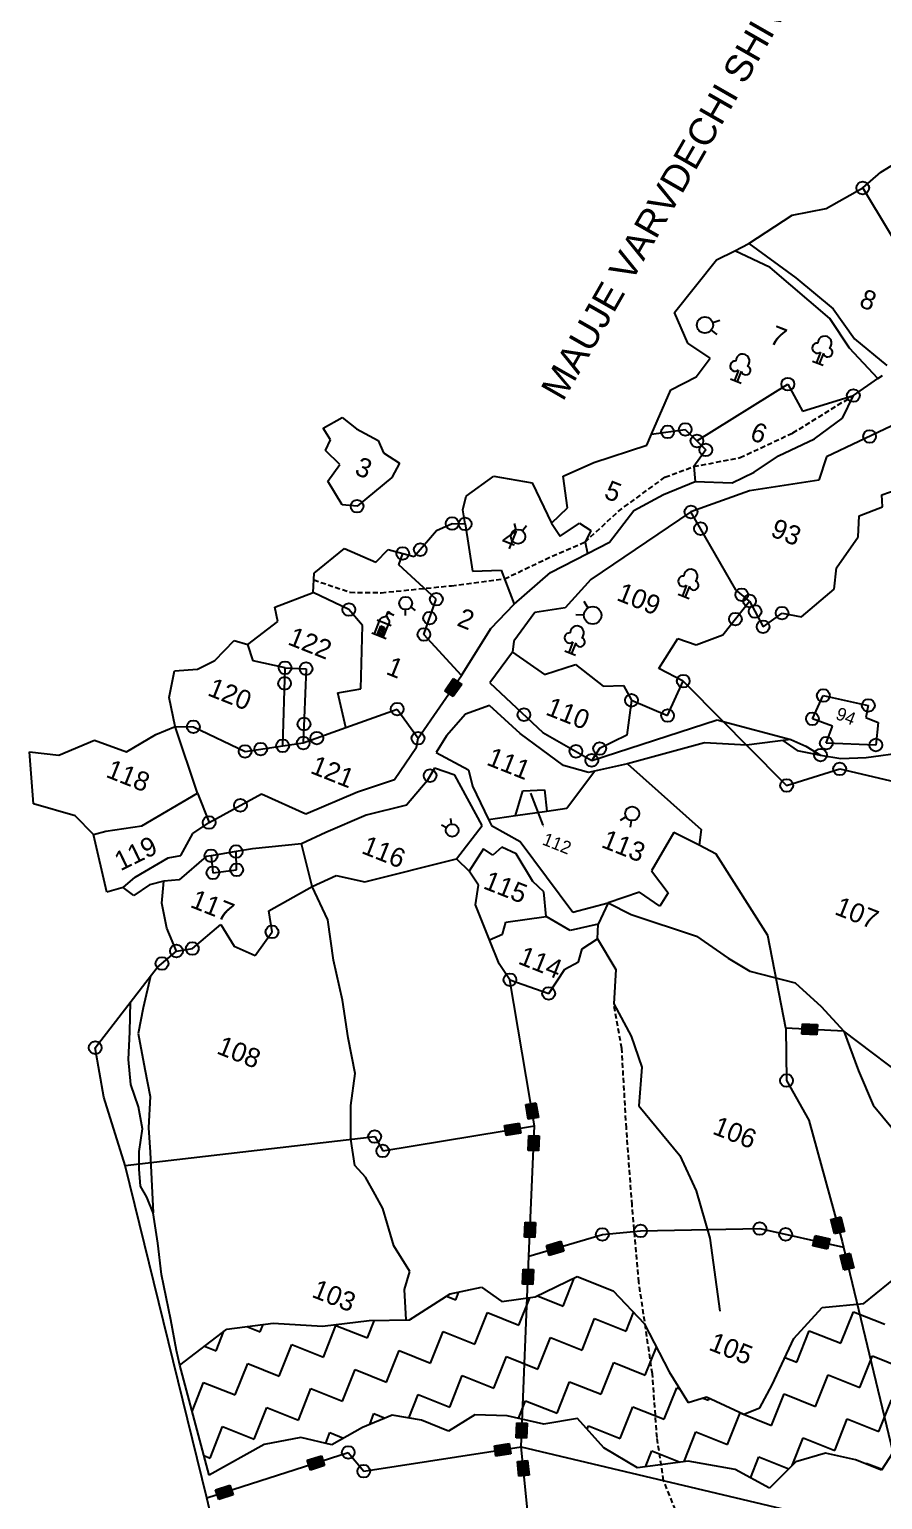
# Model space of a CAD drawing. Header units: metres. Extents: x 314619 to 317984, y 1901318 to 1905653.
# Drawn here: x 314722 to 315571, y 1902082 to 1903546 of the extents above; entities that cross this region are included whole.
import ezdxf

# ---------------------------------------------------------------- set-up
doc = ezdxf.new("R2010")
doc.units = ezdxf.units.M
doc.header["$MEASUREMENT"] = 0
doc.linetypes.add('DASHED', pattern=[0.75, 0.5, -0.25])
for name, color, linetype in [('LINE_FOOTPATH', 1, 'DASHED'), ('LINE_WATER', 4, 'Continuous'), ('OFF', 1, 'Continuous'), ('POLY_HATCH', 12, 'Continuous'), ('POLY_PARCEL', 6, 'Continuous'), ('POLY_WATER', 4, 'Continuous'), ('TEXT_MAPOUT', 7, 'Continuous'), ('TEXT_PARCEL', 7, 'Continuous'), ('V_BOUND_LINE', 7, 'Continuous')]:
    doc.layers.add(name, color=color, linetype=linetype)
doc.styles.get("Standard").update_dxf_attribs({"font": 'arial.ttf'})
doc.styles.add('TEXT_MAP', font='')
doc.styles.get('TEXT_MAP').set_extended_font_data('Kruti Dev 050')

msp = doc.modelspace()

# ---------------------------------------------------------------- hatches: boundary and pattern name
at = {"linetype": 'Continuous'}
msp.add_hatch(color=256, dxfattribs=at).paths.add_polyline_path([(315080.2, 1902964.4), (315081.6, 1902964.1), (315082.9, 1902963.4), (315084.7, 1902962.8), (315081.3, 1902964.7), (315080.4, 1902965.8), (315079.1, 1902966.5), (315078.3, 1902964.5), (315078.5, 1902964.4)])
for points in [[(315152.4, 1902893.9), (315144, 1902899.8), (315135.5, 1902887.6), (315143.9, 1902881.7)], [(315491.7, 1902555.8), (315491.1, 1902545.6), (315505.9, 1902544.7), (315506.5, 1902555)], [(315218.6, 1902460.9), (315228.7, 1902462.6), (315226.2, 1902477.2), (315216.1, 1902475.5)], [(315211.2, 1902446.8), (315209.5, 1902456.9), (315194.9, 1902454.5), (315196.6, 1902444.4)], [(315218.7, 1902429.7), (315228.9, 1902429.3), (315229.6, 1902444.1), (315219.3, 1902444.5)], [(315214.9, 1902343.4), (315225.1, 1902342.9), (315225.8, 1902357.8), (315215.5, 1902358.2)], [(315523.6, 1902346.6), (315533.5, 1902349.1), (315529.9, 1902363.5), (315519.9, 1902360.9)], [(315236.8, 1902335), (315239.6, 1902325.1), (315253.9, 1902329.3), (315251, 1902339.2)], [(315516.4, 1902331.5), (315518.7, 1902341.5), (315504.2, 1902344.8), (315502, 1902334.7)], [(315539.2, 1902327.3), (315529.2, 1902324.9), (315532.7, 1902310.5), (315542.7, 1902312.9)], [(315223.7, 1902311), (315213.5, 1902311.4), (315212.9, 1902296.6), (315223.1, 1902296.1)], [(315206.7, 1902143.5), (315217, 1902143.1), (315217.6, 1902157.9), (315207.3, 1902158.4)], [(315201.2, 1902127.6), (315199.6, 1902137.7), (315185, 1902135.4), (315186.5, 1902125.3)], [(314998.6, 1902121.1), (315001.8, 1902111.3), (315015.9, 1902115.9), (315012.7, 1902125.6)], [(315218, 1902120.9), (315207.8, 1902119.8), (315209.4, 1902105.1), (315219.6, 1902106.2)], [(314907.5, 1902091.7), (314910.7, 1902081.9), (314924.8, 1902086.5), (314921.7, 1902096.2)]]:
    msp.add_hatch(color=256).paths.add_polyline_path(points)

# ---------------------------------------------------------------- linework, layer by layer
for p, q in [((315406.7, 1903242.3), (315400.9, 1903246.8)), ((315409.2, 1903256.3), (315402.2, 1903254.1)), ((315501.5, 1903215.9), (315512.2, 1903211.7)), ((315509.6, 1903224.9), (315505.4, 1903214.4)), ((315512.4, 1903223.8), (315508.2, 1903213.3)), ((315427.9, 1903207), (315423.8, 1903196.5)), ((315430.7, 1903205.9), (315426.6, 1903195.4)), ((315419.8, 1903198.1), (315430.5, 1903193.8)), ((315204.5, 1903054.2), (315206.4, 1903047.9)), ((315216.9, 1903051.9), (315212.9, 1903046.7)), ((315368, 1902983.8), (315378.7, 1902979.5)), ((315376.1, 1902992.7), (315372, 1902982.2)), ((315379, 1902991.7), (315374.8, 1902981.1)), ((315096.3, 1902962.6), (315096.4, 1902968.4)), ((315106.4, 1902967.5), (315101.7, 1902971)), ((315273.9, 1902976.8), (315278.1, 1902970.1)), ((315266.1, 1902963.6), (315274.1, 1902963.2)), ((315263.1, 1902936.3), (315258.9, 1902925.8)), ((315254.9, 1902927.3), (315265.6, 1902923.1)), ((315265.9, 1902935.2), (315261.7, 1902924.6)), ((315135.5, 1902887.6), (315144, 1902899.8)), ((315152.4, 1902893.9), (315143.9, 1902881.7)), ((315144, 1902899.8), (315152.4, 1902893.9)), ((315143.9, 1902881.7), (315135.5, 1902887.6)), ((315141.2, 1902760.4), (315142, 1902754.6)), ((315310.3, 1902758.7), (315315.9, 1902761.8)), ((315132.2, 1902753.9), (315137.3, 1902751.3)), ((315320.5, 1902751.8), (315321.3, 1902758.2)), ((315491.1, 1902545.6), (315491.7, 1902555.8)), ((315491.7, 1902555.8), (315506.5, 1902555)), ((315506.5, 1902555), (315505.9, 1902544.7)), ((315505.9, 1902544.7), (315491.1, 1902545.6)), ((315216.1, 1902475.5), (315226.2, 1902477.2)), ((315218.6, 1902460.9), (315216.1, 1902475.5)), ((315226.2, 1902477.2), (315228.7, 1902462.6)), ((315194.9, 1902454.5), (315209.5, 1902456.9)), ((315196.6, 1902444.4), (315194.9, 1902454.5)), ((315209.5, 1902456.9), (315211.2, 1902446.8)), ((315228.7, 1902462.6), (315218.6, 1902460.9)), ((315211.2, 1902446.8), (315196.6, 1902444.4)), ((315218.7, 1902429.7), (315219.3, 1902444.5)), ((315219.3, 1902444.5), (315229.6, 1902444.1)), ((315229.6, 1902444.1), (315228.9, 1902429.3)), ((315228.9, 1902429.3), (315218.7, 1902429.7)), ((315214.9, 1902343.4), (315215.5, 1902358.2)), ((315215.5, 1902358.2), (315225.8, 1902357.8)), ((315225.8, 1902357.8), (315225.1, 1902342.9)), ((315519.9, 1902360.9), (315529.9, 1902363.5)), ((315523.6, 1902346.6), (315519.9, 1902360.9)), ((315529.9, 1902363.5), (315533.5, 1902349.1)), ((315225.1, 1902342.9), (315214.9, 1902343.4)), ((315236.8, 1902335), (315251, 1902339.2)), ((315239.6, 1902325.1), (315236.8, 1902335)), ((315251, 1902339.2), (315253.9, 1902329.3)), ((315502, 1902334.7), (315504.2, 1902344.8)), ((315504.2, 1902344.8), (315518.7, 1902341.5)), ((315518.7, 1902341.5), (315516.4, 1902331.5)), ((315533.5, 1902349.1), (315523.6, 1902346.6)), ((315253.9, 1902329.3), (315239.6, 1902325.1)), ((315516.4, 1902331.5), (315502, 1902334.7)), ((315529.2, 1902324.9), (315539.2, 1902327.3)), ((315532.7, 1902310.5), (315529.2, 1902324.9)), ((315539.2, 1902327.3), (315542.7, 1902312.9)), ((315212.9, 1902296.6), (315213.5, 1902311.4)), ((315213.5, 1902311.4), (315223.7, 1902311)), ((315223.7, 1902311), (315223.1, 1902296.1)), ((315542.7, 1902312.9), (315532.7, 1902310.5)), ((315223.1, 1902296.1), (315212.9, 1902296.6)), ((315206.7, 1902143.5), (315207.3, 1902158.4)), ((315207.3, 1902158.4), (315217.6, 1902157.9)), ((315217.6, 1902157.9), (315217, 1902143.1)), ((315185, 1902135.4), (315199.6, 1902137.7)), ((315186.5, 1902125.3), (315185, 1902135.4)), ((315199.6, 1902137.7), (315201.2, 1902127.6)), ((315217, 1902143.1), (315206.7, 1902143.5)), ((314998.6, 1902121.1), (315012.7, 1902125.6)), ((315001.8, 1902111.3), (314998.6, 1902121.1)), ((315015.9, 1902115.9), (315001.8, 1902111.3)), ((315012.7, 1902125.6), (315015.9, 1902115.9)), ((315201.2, 1902127.6), (315186.5, 1902125.3)), ((315207.8, 1902119.8), (315218, 1902120.9)), ((315209.4, 1902105.1), (315207.8, 1902119.8)), ((315218, 1902120.9), (315219.6, 1902106.2)), ((315219.6, 1902106.2), (315209.4, 1902105.1)), ((314907.5, 1902091.7), (314921.7, 1902096.2)), ((314910.7, 1902081.9), (314907.5, 1902091.7)), ((314924.8, 1902086.5), (314910.7, 1902081.9)), ((314921.7, 1902096.2), (314924.8, 1902086.5))]:
    msp.add_line(p, q)
for p, q in [((315077.4, 1902962.3), (315079.1, 1902966.5)), ((315079.1, 1902966.5), (315080.4, 1902965.8)), ((315080.4, 1902965.8), (315081.3, 1902964.7)), ((315081.3, 1902964.7), (315084.7, 1902962.8)), ((315065.5, 1902944.1), (315070.7, 1902957.1)), ((315068.1, 1902943.1), (315071.8, 1902952.3)), ((315068.2, 1902958.1), (315082.2, 1902952.5)), ((315069.9, 1902947.5), (315075.4, 1902949.9)), ((315070.7, 1902957.1), (315071.3, 1902958.7)), ((315070.9, 1902950), (315074.1, 1902951.4)), ((315071.3, 1902958.7), (315072.9, 1902960.5)), ((315071.8, 1902952.3), (315075.7, 1902950.7)), ((315075.7, 1902950.7), (315072.1, 1902941.5)), ((315072.9, 1902960.5), (315074.8, 1902961.3)), ((315074.3, 1902940.6), (315079.5, 1902953.6)), ((315074.8, 1902961.3), (315076.2, 1902961.6)), ((315076.2, 1902961.6), (315077.4, 1902962.3)), ((315077.4, 1902962.3), (315077.9, 1902961.2)), ((315077.9, 1902961.2), (315079, 1902959.4)), ((315078.5, 1902964.4), (315078.3, 1902964.5)), ((315080.2, 1902964.4), (315078.5, 1902964.4)), ((315079, 1902959.4), (315079.7, 1902958.5)), ((315080.1, 1902955.6), (315079.5, 1902953.6)), ((315079.7, 1902958.5), (315080.1, 1902957.1)), ((315080.1, 1902957.1), (315080.1, 1902955.6)), ((315081.6, 1902964.1), (315080.2, 1902964.4)), ((315082.9, 1902963.4), (315081.6, 1902964.1)), ((315084.7, 1902962.8), (315082.9, 1902963.4)), ((315063.1, 1902945.1), (315077.2, 1902939.5)), ((315068.8, 1902942.9), (315073.4, 1902944.9)), ((315068.9, 1902945), (315074.4, 1902947.4)), ((315071.3, 1902941.9), (315072.4, 1902942.3))]:
    msp.add_line(p, q, dxfattribs=at)
msp.add_lwpolyline([(315233.4, 1902753.5), (315221.2, 1902785.5)])
for centre, radius in [((315551.6, 1903388.3), 6.35), ((315394.5, 1903251.8), 8.05), ((315477, 1903192.9), 6.35), ((315542.2, 1903181.5), 6.35), ((315357.3, 1903145.4), 6.35), ((315374.9, 1903147.8), 6.35), ((315386.5, 1903136.3), 6.35), ((315558.4, 1903140.8), 6.35), ((315395.4, 1903127.4), 6.35), ((315048.3, 1903071.3), 6.35), ((315380.6, 1903065.6), 6.35), ((315142.9, 1903054.1), 6.35), ((315155.8, 1903053.7), 6.35), ((315390.1, 1903049), 6.35), ((315208.5, 1903041.1), 7.17), ((315093.7, 1903024.3), 6.35), ((315111.1, 1903028.1), 6.35), ((315096.6, 1902974.8), 6.38), ((315127.1, 1902978.7), 6.35), ((315431.1, 1902983.2), 6.35), ((315438.9, 1902976.9), 6.35), ((315040.1, 1902968.4), 6.35), ((315120.5, 1902959.9), 6.35), ((315282.8, 1902962.7), 8.71), ((315424.8, 1902958.9), 6.35), ((315444.4, 1902966.5), 6.35), ((315471.3, 1902964.9), 6.35), ((315114.8, 1902943.6), 6.35), ((315452.4, 1902951.3), 6.35), ((314976.6, 1902910.4), 6.35), ((314997.5, 1902909.5), 6.35), ((314976.1, 1902894.9), 6.35), ((315372.9, 1902897.1), 6.35), ((315321.4, 1902878), 6.35), ((315512.3, 1902882.8), 6.35), ((315557.1, 1902872.9), 6.35), ((315088.2, 1902869.3), 6.35), ((315214.3, 1902863.7), 6.35), ((315357.3, 1902862.8), 6.35), ((315501.5, 1902859.6), 6.35), ((314885.3, 1902851.7), 6.35), ((314995.4, 1902854.4), 6.35), ((314936.8, 1902827.1), 6.35), ((314952.4, 1902829.4), 6.35), ((314974.2, 1902832.7), 6.35), ((314994.7, 1902835.5), 6.35), ((315008.2, 1902840.4), 6.35), ((315108.9, 1902840.2), 6.35), ((315266.1, 1902827.2), 6.35), ((315289.7, 1902829.9), 6.35), ((315515.3, 1902835.4), 6.35), ((315564.6, 1902833.5), 6.35), ((315281.9, 1902818.2), 6.35), ((315509.5, 1902823.5), 6.35), ((315120.9, 1902803), 6.35), ((315528.6, 1902809.7), 6.35), ((315475.8, 1902793.2), 6.35), ((314932.2, 1902773.4), 6.35), ((314901, 1902756.3), 6.35), ((315322.1, 1902765.2), 7.03), ((315142.9, 1902748.4), 6.31), ((314927.9, 1902727.4), 6.35), ((314902.9, 1902723.2), 6.35), ((314904.8, 1902706.2), 6.35), ((314928.4, 1902709.2), 6.35), ((314963.6, 1902647.4), 6.35), ((314868.5, 1902628.3), 6.35), ((314884.3, 1902630.8), 6.35), ((314854.1, 1902615.9), 6.35), ((315200.4, 1902599.7), 6.35), ((315239, 1902586.1), 6.35), ((314787.6, 1902532), 6.35), ((315475.7, 1902499.3), 6.35), ((315065.8, 1902443.5), 6.35), ((315073.8, 1902429.2), 6.35), ((315292.4, 1902346), 6.35), ((315330.4, 1902349.5), 6.35), ((315449.1, 1902351.8), 6.35), ((315474.8, 1902346.1), 6.35), ((315039.5, 1902128.9), 6.35), ((315054.9, 1902110.2), 6.35)]:
    msp.add_circle(centre, radius)
for centre, radius, start, end in [((315506.3, 1903228.8), 5.09, 84.8138, 310.345), ((315513.7, 1903233.9), 6.87, 313.8943, 180.4115), ((315516.9, 1903224.6), 4.59, 189.612, 71.3982), ((315424.6, 1903210.9), 5.09, 84.8138, 310.345), ((315432, 1903216), 6.87, 313.8943, 180.4115), ((315435.3, 1903206.7), 4.59, 189.612, 71.3982), ((315380.2, 1903001.7), 6.87, 313.8943, 180.4115), ((315372.9, 1902996.6), 5.09, 84.8138, 310.345), ((315383.5, 1902992.4), 4.59, 189.612, 71.3982), ((315267.1, 1902945.3), 6.87, 313.8943, 180.4115), ((315259.8, 1902940.1), 5.09, 84.8138, 310.345), ((315270.4, 1902936), 4.59, 189.612, 71.3982)]:
    msp.add_arc(centre, radius, start, end)
msp.add_solid([(315233.8, 1902753.6), (315234.3, 1902751.1), (315233, 1902753.3)])
at = {"layer": 'LINE_FOOTPATH', "ltscale": 10}
for p, q in [((315481.9, 1903144.3), (315542.2, 1903181.5)), ((315429.5, 1903119.7), (315481.9, 1903144.3)), ((315383.5, 1903110.9), (315429.5, 1903119.7)), ((315308.2, 1903066.2), (315354.7, 1903100.3)), ((315354.7, 1903100.3), (315383.5, 1903110.9)), ((315275.2, 1903035.7), (315308.2, 1903066.2)), ((315242.6, 1903021.7), (315275.2, 1903035.7)), ((315195, 1902999), (315242.6, 1903021.7)), ((315005.2, 1902997.9), (315041.3, 1902985.6)), ((315142.2, 1902992.2), (315195, 1902999)), ((315041.3, 1902985.6), (315072.3, 1902985.2)), ((315072.3, 1902985.2), (315142.2, 1902992.2)), ((315311.7, 1902531.3), (315303.7, 1902575.7)), ((315316.3, 1902452), (315311.7, 1902531.3)), ((315322, 1902375.4), (315316.3, 1902452)), ((315328.7, 1902298.5), (315322, 1902375.4)), ((315342.2, 1902207.3), (315328.7, 1902298.5)), ((315346.8, 1902143.7), (315342.2, 1902207.3)), ((315353.4, 1902100.8), (315346.8, 1902143.7)), ((315376.3, 1902044), (315353.4, 1902100.8))]:
    msp.add_line(p, q, dxfattribs=at)
at = {"layer": 'LINE_WATER'}
for p, q in [((315471.9, 1902838), (315486.3, 1902828.1)), ((315479.9, 1902839), (315494.9, 1902832.5)), ((315486.3, 1902828.1), (315509.5, 1902823.5)), ((315494.9, 1902832.5), (315509.5, 1902823.5)), ((315509.5, 1902823.5), (315529.6, 1902820)), ((315529.6, 1902820), (315555, 1902821)), ((315555, 1902821), (315593.8, 1902826.3)), ((315019.3, 1902659.4), (315003.7, 1902692.7)), ((315024.9, 1902619.3), (315019.3, 1902659.4)), ((315287.6, 1902640.5), (315305.7, 1902610)), ((315033.7, 1902579.4), (315024.9, 1902619.3)), ((314842.5, 1902603.1), (314835.2, 1902571.6)), ((315305.7, 1902610), (315303.7, 1902575.7)), ((314822.1, 1902547.7), (314822.9, 1902577.6)), ((314835.2, 1902571.6), (314830.5, 1902546.2)), ((315039.4, 1902541.9), (315033.7, 1902579.4)), ((315303.7, 1902575.7), (315321.1, 1902543.6)), ((314820.9, 1902520.1), (314822.1, 1902547.7)), ((314830.5, 1902546.2), (314837, 1902510.5)), ((315046.3, 1902506.4), (315039.4, 1902541.9)), ((315321.1, 1902543.6), (315331.7, 1902512.5)), ((314823.1, 1902495.5), (314820.9, 1902520.1)), ((315331.7, 1902512.5), (315328.6, 1902474.2)), ((314837, 1902510.5), (314842.4, 1902483.3)), ((315042.1, 1902474.3), (315046.3, 1902506.4)), ((314830.8, 1902473), (314823.1, 1902495.5)), ((314842.4, 1902483.3), (314840.7, 1902452.2)), ((314834.6, 1902451.1), (314830.8, 1902473)), ((315042.2, 1902440.8), (315042.1, 1902474.3)), ((315328.6, 1902474.2), (315369.6, 1902424.6)), ((314840.7, 1902452.2), (314842.2, 1902428)), ((314831.4, 1902428.7), (314834.6, 1902451.1)), ((315046, 1902414.6), (315042.2, 1902440.8)), ((314831.4, 1902411), (314831.4, 1902428.7)), ((314842.2, 1902428), (314843.6, 1902401.2)), ((315369.6, 1902424.6), (315385.9, 1902389.6)), ((314832.6, 1902394.2), (314831.4, 1902411)), ((315056.7, 1902403.1), (315046, 1902414.6)), ((314838.9, 1902383), (314832.6, 1902394.2)), ((314843.6, 1902401.2), (314845.2, 1902367.4)), ((315066.2, 1902385.8), (315056.7, 1902403.1)), ((314845.2, 1902367.4), (314838.9, 1902383)), ((315073.9, 1902371.8), (315066.2, 1902385.8)), ((315385.9, 1902389.6), (315399.3, 1902342.2)), ((314849.8, 1902337.4), (314845.2, 1902367.4)), ((315078.2, 1902357.1), (315073.9, 1902371.8)), ((315084.7, 1902334.8), (315078.2, 1902357.1)), ((314853.5, 1902306), (314849.8, 1902337.4)), ((315399.3, 1902342.2), (315409.2, 1902269.6)), ((315100.8, 1902309.2), (315084.7, 1902334.8)), ((314862.9, 1902260.9), (314853.5, 1902306)), ((315095.6, 1902291), (315100.8, 1902309.2)), ((315097, 1902260.9), (315095.6, 1902291)), ((314868.5, 1902230.5), (314862.9, 1902260.9)), ((314871.9, 1902215.8), (314868.5, 1902230.5))]:
    msp.add_line(p, q, dxfattribs=at)
at = {"layer": 'LINE_WATER', "ltscale": 10}
for p, q in [((315298.3, 1902676.4), (315321.2, 1902664.7)), ((315321.2, 1902664.7), (315386, 1902643.1)), ((315386, 1902643.1), (315417.6, 1902621.1)), ((315417.6, 1902621.1), (315439.3, 1902608.4)), ((315439.3, 1902608.4), (315484.4, 1902596.7)), ((315484.4, 1902596.7), (315510.1, 1902572.9)), ((315510.1, 1902572.9), (315532.7, 1902548.4)), ((315532.7, 1902548.4), (315547.5, 1902508.8)), ((315547.5, 1902508.8), (315561.8, 1902474.9)), ((315561.8, 1902474.9), (315589.1, 1902442))]:
    msp.add_line(p, q, dxfattribs=at)
at = {"layer": 'OFF'}
for p, q in [((315147.1, 1902720), (315159.8, 1902708)), ((315298.3, 1902676.4), (315288.1, 1902655.2))]:
    msp.add_line(p, q, dxfattribs=at)
at = {"layer": 'POLY_HATCH'}
for p, q in [((315552.7, 1902277.1), (315589.4, 1902307)), ((315140.8, 1902286.9), (315172.1, 1902293.5)), ((315172.1, 1902293.5), (315192.5, 1902279.1)), ((315225.5, 1902283.7), (315267.3, 1902304)), ((315267.3, 1902304), (315303.1, 1902289.8)), ((315100.6, 1902260.9), (315140.8, 1902286.9)), ((315192.5, 1902279.1), (315225.5, 1902283.7)), ((315303.1, 1902289.8), (315334, 1902257.2)), ((315511.1, 1902273.3), (315552.7, 1902277.1)), ((315482.9, 1902242.5), (315511.1, 1902273.3)), ((314871.9, 1902215.8), (314918.7, 1902251.8)), ((314918.7, 1902251.8), (314964.9, 1902257.6)), ((314964.9, 1902257.6), (315014, 1902254.6)), ((315014, 1902254.6), (315060.3, 1902260.4)), ((315060.3, 1902260.4), (315100.6, 1902260.9)), ((315334, 1902257.2), (315358.9, 1902209.1)), ((315461.4, 1902196.3), (315482.9, 1902242.5)), ((314900.9, 1902106.3), (314871.9, 1902215.8)), ((315358.9, 1902209.1), (315377.9, 1902178.6)), ((315449, 1902173.3), (315461.4, 1902196.3)), ((315377.9, 1902178.6), (315396.1, 1902184.2)), ((315396.1, 1902184.2), (315433.1, 1902166.9)), ((315083.2, 1902166.1), (315053.5, 1902153.7)), ((315112.4, 1902160.9), (315083.2, 1902166.1)), ((315139.3, 1902150.1), (315112.4, 1902160.9)), ((315165.5, 1902166.4), (315139.3, 1902150.1)), ((315197.5, 1902165.2), (315165.5, 1902166.4)), ((315234.3, 1902156.9), (315197.5, 1902165.2)), ((315267.8, 1902162.7), (315234.3, 1902156.9)), ((315293.7, 1902133.3), (315267.8, 1902162.7)), ((315433.1, 1902166.9), (315449, 1902173.3)), ((315053.5, 1902153.7), (315023.1, 1902136.6)), ((315595, 1902149.6), (315570.1, 1902111.1)), ((314955.7, 1902136.7), (314900.9, 1902106.3)), ((314992.2, 1902143.7), (314955.7, 1902136.7)), ((315023.1, 1902136.6), (314992.2, 1902143.7)), ((315327.3, 1902113.6), (315293.7, 1902133.3)), ((315377.7, 1902120.3), (315327.3, 1902113.6)), ((315424.6, 1902111.8), (315377.7, 1902120.3)), ((315485, 1902119.6), (315458.6, 1902093.2)), ((315514.5, 1902128.2), (315485, 1902119.6)), ((315544.3, 1902121.4), (315514.5, 1902128.2)), ((315570.1, 1902111.1), (315544.3, 1902121.4)), ((315458.6, 1902093.2), (315424.6, 1902111.8))]:
    msp.add_line(p, q, dxfattribs=at)
at = {"layer": 'POLY_HATCH', "linetype": 'Continuous'}
for p, q in [((315253.3, 1902274.7), (315264.4, 1902302.6)), ((315137.1, 1902284.5), (315146.5, 1902280.8)), ((315146.5, 1902280.8), (315149.7, 1902288.8)), ((315209.4, 1902255.8), (315220.2, 1902283)), ((315227.8, 1902284.8), (315253.3, 1902274.7)), ((315102.2, 1902262), (315102.6, 1902261.8)), ((315102.6, 1902261.8), (315102.8, 1902262.4)), ((315165.5, 1902236.8), (315178, 1902268.3)), ((315178, 1902268.3), (315209.4, 1902255.8)), ((315272.2, 1902230.8), (315284.7, 1902262.2)), ((315284.7, 1902262.2), (315316.2, 1902249.7)), ((315316.2, 1902249.7), (315323.5, 1902268.2)), ((315529.7, 1902237.6), (315542.2, 1902269)), ((315542.2, 1902269), (315573.7, 1902256.5)), ((314908, 1902230), (314915.8, 1902249.6)), ((314938.4, 1902254.3), (314951.9, 1902248.9)), ((314951.9, 1902248.9), (314954.8, 1902256.4)), ((315014.8, 1902223.9), (315027.2, 1902255.4)), ((315027.2, 1902255.4), (315058.7, 1902242.9)), ((315058.7, 1902242.9), (315065.7, 1902260.5)), ((315121.5, 1902217.9), (315134, 1902249.3)), ((315134, 1902249.3), (315165.5, 1902236.8)), ((315485.8, 1902218.7), (315498.3, 1902250.1)), ((315498.3, 1902250.1), (315529.7, 1902237.6)), ((314896.3, 1902234.6), (314908, 1902230)), ((314970.8, 1902205), (314983.3, 1902236.4)), ((314983.3, 1902236.4), (315014.8, 1902223.9)), ((315228.3, 1902211.8), (315240.8, 1902243.3)), ((315240.8, 1902243.3), (315272.2, 1902230.8)), ((315335.1, 1902205.8), (315346.2, 1902233.6)), ((315077.6, 1902199), (315090.1, 1902230.4)), ((315090.1, 1902230.4), (315121.5, 1902217.9)), ((315184.4, 1902192.9), (315196.9, 1902224.3)), ((315196.9, 1902224.3), (315228.3, 1902211.8)), ((315291.2, 1902186.9), (315303.7, 1902218.3)), ((315303.7, 1902218.3), (315335.1, 1902205.8)), ((315474, 1902223.4), (315485.8, 1902218.7)), ((315548.7, 1902193.7), (315561.2, 1902225.1)), ((315561.2, 1902225.1), (315592.6, 1902212.6)), ((314926.9, 1902186.1), (314939.4, 1902217.5)), ((314939.4, 1902217.5), (314970.8, 1902205)), ((315033.7, 1902180), (315046.2, 1902211.5)), ((315046.2, 1902211.5), (315077.6, 1902199)), ((315140.5, 1902174), (315153, 1902205.4)), ((315153, 1902205.4), (315184.4, 1902192.9)), ((315504.7, 1902174.7), (315517.2, 1902206.2)), ((315517.2, 1902206.2), (315548.7, 1902193.7)), ((314884.1, 1902169.8), (314895.5, 1902198.6)), ((314895.5, 1902198.6), (314926.9, 1902186.1)), ((314989.8, 1902161.1), (315002.3, 1902192.5)), ((315002.3, 1902192.5), (315033.7, 1902180)), ((315247.3, 1902167.9), (315259.8, 1902199.3)), ((315259.8, 1902199.3), (315291.2, 1902186.9)), ((315354, 1902161.9), (315366.5, 1902193.3)), ((315366.5, 1902193.3), (315369.5, 1902192.1)), ((315099.8, 1902163.1), (315109, 1902186.5)), ((315109, 1902186.5), (315140.5, 1902174)), ((315208.8, 1902162.6), (315215.8, 1902180.4)), ((315215.8, 1902180.4), (315247.3, 1902167.9)), ((315310.1, 1902142.9), (315322.6, 1902174.4)), ((315322.6, 1902174.4), (315354, 1902161.9)), ((315392.4, 1902183), (315398, 1902180.8)), ((315398, 1902180.8), (315398.8, 1902182.9)), ((315460.8, 1902155.8), (315473.3, 1902187.2)), ((315473.3, 1902187.2), (315504.7, 1902174.7)), ((315567.6, 1902149.8), (315580.1, 1902181.2)), ((314945.8, 1902142.2), (314958.3, 1902173.6)), ((314958.3, 1902173.6), (314989.8, 1902161.1)), ((315060.8, 1902156.8), (315065.1, 1902167.5)), ((315065.1, 1902167.5), (315076.2, 1902163.1)), ((315416.9, 1902136.9), (315429.4, 1902168.3)), ((315429.4, 1902168.3), (315460.8, 1902155.8)), ((315523.7, 1902130.8), (315536.2, 1902162.3)), ((315536.2, 1902162.3), (315567.6, 1902149.8)), ((314901.9, 1902123.2), (314914.4, 1902154.6)), ((314914.4, 1902154.6), (314945.8, 1902142.2)), ((315017, 1902138), (315021.2, 1902148.6)), ((315021.2, 1902148.6), (315034.8, 1902143.2)), ((315277.3, 1902151.9), (315278.7, 1902155.4)), ((315278.7, 1902155.4), (315310.1, 1902142.9)), ((315373.7, 1902119.7), (315385.5, 1902149.4)), ((315385.5, 1902149.4), (315416.9, 1902136.9)), ((315335.3, 1902114.6), (315341.5, 1902130.4)), ((315341.5, 1902130.4), (315369.8, 1902119.2)), ((315481.4, 1902115.9), (315492.3, 1902143.3)), ((315492.3, 1902143.3), (315523.7, 1902130.8)), ((314895.8, 1902125.7), (314901.9, 1902123.2)), ((315440, 1902103.4), (315448.3, 1902124.4)), ((315448.3, 1902124.4), (315478, 1902112.6)), ((315554.7, 1902117.3), (315555.1, 1902118.3)), ((315555.1, 1902118.3), (315570.8, 1902112.1))]:
    msp.add_line(p, q, dxfattribs=at)
at = {"layer": 'POLY_PARCEL'}
for p, q in [((315642.8, 1903236.5), (315551.6, 1903388.3)), ((315386.5, 1903136.3), (315477, 1903192.9)), ((315477, 1903192.9), (315491.6, 1903165.9)), ((315491.6, 1903165.9), (315542.2, 1903181.5)), ((315014.6, 1903149.1), (315033.5, 1903159.7)), ((315033.5, 1903159.7), (315047.7, 1903148.3)), ((315021.8, 1903137.5), (315014.6, 1903149.1)), ((315047.7, 1903148.3), (315069.4, 1903136.8)), ((315341.4, 1903143.2), (315374.9, 1903147.8)), ((315374.9, 1903147.8), (315386.5, 1903136.3)), ((315016.7, 1903126.8), (315021.8, 1903137.5)), ((315031, 1903112.9), (315016.7, 1903126.8)), ((315069.4, 1903136.8), (315074.6, 1903124.4)), ((315395.4, 1903127.4), (315383.5, 1903110.9)), ((315386.5, 1903136.3), (315395.4, 1903127.4)), ((315019, 1903096.2), (315031, 1903112.9)), ((315074.6, 1903124.4), (315090.6, 1903114.3)), ((315090.6, 1903114.3), (315083, 1903100)), ((315083, 1903100), (315048.3, 1903071.3)), ((315383.5, 1903110.9), (315384.8, 1903096)), ((315033.4, 1903072.7), (315019, 1903096.2)), ((315570.7, 1903082.6), (315585.9, 1903088.1)), ((315571.3, 1903070.8), (315570.7, 1903082.6)), ((315048.3, 1903071.3), (315033.4, 1903072.7)), ((315547.9, 1903061.7), (315571.3, 1903070.8)), ((315155.8, 1903053.7), (315163.1, 1903006.6)), ((315241.8, 1903054.6), (315250.5, 1903041.4)), ((315250.5, 1903041.4), (315269.5, 1903054.3)), ((315269.5, 1903054.3), (315281, 1903047.3)), ((315425.3, 1902987.9), (315380.6, 1903065.6)), ((315546.9, 1903040.9), (315547.9, 1903061.7)), ((315281, 1903047.3), (315275.2, 1903035.7)), ((315525.4, 1903010), (315546.9, 1903040.9)), ((315089.8, 1903013.1), (315093.7, 1903024.3)), ((315275.2, 1903035.7), (315277.7, 1903024.4)), ((315127.1, 1902978.7), (315089.8, 1903013.1)), ((315523.2, 1902988.7), (315525.4, 1903010)), ((315163.1, 1903006.6), (315191.8, 1903007.7)), ((315191.8, 1903007.7), (315204.6, 1902973.9)), ((315040.1, 1902968.4), (315004.6, 1902985.3)), ((315438.9, 1902976.9), (315425.3, 1902987.9)), ((315490.5, 1902961.2), (315523.2, 1902988.7)), ((315053.8, 1902952.4), (315040.1, 1902968.4)), ((315114.8, 1902943.6), (315127.1, 1902978.7)), ((315412.4, 1902943.1), (315438.9, 1902976.9)), ((315438.9, 1902976.9), (315452.4, 1902951.3)), ((315452.4, 1902951.3), (315471.3, 1902964.9)), ((315471.3, 1902964.9), (315490.5, 1902961.2)), ((315052, 1902889.4), (315053.8, 1902952.4)), ((315152.3, 1902902.8), (315114.8, 1902943.6)), ((315348.5, 1902909.7), (315367.6, 1902939.7)), ((315367.6, 1902939.7), (315385.9, 1902933.4)), ((315385.9, 1902933.4), (315412.4, 1902943.1)), ((314945, 1902917.3), (314939.4, 1902933.6)), ((315203.1, 1902926.1), (315234.7, 1902903.8)), ((314976.6, 1902910.4), (314945, 1902917.3)), ((314974.2, 1902832.7), (314976.6, 1902910.4)), ((314976.6, 1902910.4), (314997.5, 1902909.5)), ((314997.5, 1902909.5), (314994.7, 1902835.5)), ((315234.7, 1902903.8), (315265.6, 1902913.7)), ((315265.6, 1902913.7), (315293.2, 1902892.1)), ((315372.9, 1902897.1), (315348.5, 1902909.7)), ((315293.2, 1902892.1), (315313.3, 1902892.8)), ((315313.3, 1902892.8), (315321.4, 1902878)), ((315357.3, 1902862.8), (315372.9, 1902897.1)), ((315372.9, 1902897.1), (315412.6, 1902857)), ((315029.2, 1902885.4), (315052, 1902889.4)), ((315037, 1902850.8), (315029.2, 1902885.4)), ((315321.4, 1902878), (315316.8, 1902843.2)), ((315321.4, 1902878), (315357.3, 1902862.8)), ((315501.5, 1902859.6), (315512.3, 1902882.8)), ((315512.3, 1902882.8), (315557.1, 1902872.9)), ((315037, 1902850.8), (315088.2, 1902869.3)), ((315088.2, 1902869.3), (315108.9, 1902840.2)), ((315557.1, 1902872.9), (315554.6, 1902860.8)), ((314867.3, 1902851.9), (314885.3, 1902851.7)), ((314889.3, 1902785.6), (314867.3, 1902851.9)), ((314885.3, 1902851.7), (314936.8, 1902827.1)), ((314994.7, 1902835.5), (315037, 1902850.8)), ((315412.6, 1902857), (315435.9, 1902833.5)), ((315521.5, 1902852.2), (315501.5, 1902859.6)), ((315515.3, 1902835.4), (315521.5, 1902852.2)), ((315554.6, 1902860.8), (315567, 1902855.9)), ((315567, 1902855.9), (315564.6, 1902833.5)), ((314974.2, 1902832.7), (314994.7, 1902835.5)), ((315316.8, 1902843.2), (315289.7, 1902829.9)), ((315435.9, 1902833.5), (315475.8, 1902793.2)), ((315564.6, 1902833.5), (315515.3, 1902835.4)), ((314936.8, 1902827.1), (314974.2, 1902832.7)), ((315289.7, 1902829.9), (315281.9, 1902818.2)), ((315257, 1902770.6), (315284.5, 1902807.4)), ((315317.5, 1902814.7), (315390.8, 1902749.2)), ((315475.8, 1902793.2), (315528.6, 1902809.7)), ((315528.6, 1902809.7), (315600.9, 1902792.7)), ((315213.2, 1902788), (315234.9, 1902789)), ((315234.9, 1902789), (315237, 1902767.7)), ((314833.9, 1902753), (314889.3, 1902785.6)), ((314889.3, 1902785.6), (314901, 1902756.3)), ((315205.8, 1902763.2), (315213.2, 1902788)), ((315179.2, 1902759.3), (315205.8, 1902763.2)), ((315205.8, 1902763.2), (315237, 1902767.7)), ((315237, 1902767.7), (315257, 1902770.6)), ((314785.8, 1902744.4), (314798.2, 1902747.6)), ((314798.2, 1902747.6), (314833.9, 1902753)), ((315363.7, 1902746.5), (315341.2, 1902708.2)), ((315388.6, 1902733.7), (315363.7, 1902746.5)), ((315390.8, 1902749.2), (315388.6, 1902733.7)), ((315003.7, 1902692.7), (314992.9, 1902735.2)), ((315405.8, 1902724.9), (315388.6, 1902733.7)), ((314902.9, 1902723.2), (314904.8, 1902706.2)), ((314928.4, 1902709.2), (314927.9, 1902727.4)), ((315056.1, 1902697.1), (315147.1, 1902720)), ((315457.1, 1902643.8), (315405.8, 1902724.9)), ((314904.8, 1902706.2), (314928.4, 1902709.2)), ((315003.7, 1902692.7), (315027.6, 1902703.5)), ((315027.6, 1902703.5), (315056.1, 1902697.1)), ((315169, 1902693.9), (315159.8, 1902708)), ((315341.2, 1902708.2), (315358, 1902686.1)), ((314960.5, 1902668.2), (315003.7, 1902692.7)), ((315166.2, 1902674.4), (315169, 1902693.9)), ((315329.4, 1902686.9), (315298.3, 1902676.4)), ((315349.5, 1902673.1), (315329.4, 1902686.9)), ((315180.1, 1902639.5), (315166.2, 1902674.4)), ((315358, 1902686.1), (315349.5, 1902673.1)), ((314963.6, 1902647.4), (314960.5, 1902668.2)), ((315196.2, 1902656.9), (315236.3, 1902662.8)), ((314884.3, 1902630.8), (314912.6, 1902654.6)), ((314912.6, 1902654.6), (314926, 1902633)), ((314946.9, 1902623.8), (314963.6, 1902647.4)), ((315180.1, 1902639.5), (315193.1, 1902645.1)), ((315193.1, 1902645.1), (315196.2, 1902656.9)), ((315287.6, 1902640.5), (315288.1, 1902655.2)), ((315475.1, 1902551.6), (315457.1, 1902643.8)), ((314868.5, 1902628.3), (314884.3, 1902630.8)), ((314926, 1902633), (314946.9, 1902623.8)), ((315189.6, 1902615.7), (315180.1, 1902639.5)), ((315268.6, 1902617.5), (315272.4, 1902630.4)), ((315272.4, 1902630.4), (315287.6, 1902640.5)), ((315200.4, 1902599.7), (315189.6, 1902615.7)), ((315255, 1902610.3), (315268.6, 1902617.5)), ((315200.4, 1902599.7), (315239, 1902586.1)), ((315224.9, 1902454.3), (315200.4, 1902599.7)), ((315239, 1902586.1), (315255, 1902610.3)), ((315532.7, 1902548.4), (315475.1, 1902551.6)), ((315475.1, 1902551.6), (315475.7, 1902499.3)), ((315699.9, 1902421.8), (315532.7, 1902548.4)), ((315475.7, 1902499.3), (315497.9, 1902459.7)), ((315073.8, 1902429.2), (315224.9, 1902454.3)), ((315219.2, 1902324.5), (315224.9, 1902454.3)), ((315497.9, 1902459.7), (315531.1, 1902339)), ((314817.5, 1902414.8), (315065.8, 1902443.5)), ((315065.8, 1902443.5), (315073.8, 1902429.2)), ((315330.4, 1902349.5), (315449.1, 1902351.8)), ((315449.1, 1902351.8), (315532.5, 1902333.2)), ((315219.2, 1902324.5), (315292.4, 1902346)), ((315292.4, 1902346), (315330.4, 1902349.5)), ((315531.1, 1902339), (315532.5, 1902333.2)), ((315211.5, 1902134.3), (315219.2, 1902324.5)), ((315532.5, 1902333.2), (315598.7, 1902057.4)), ((315054.9, 1902110.2), (315211.5, 1902134.3)), ((315211.5, 1902134.3), (315585.9, 1902045.8)), ((315261.9, 1901647.2), (315211.5, 1902134.3)), ((314898.8, 1902083.5), (315039.5, 1902128.9)), ((315039.5, 1902128.9), (315054.9, 1902110.2))]:
    msp.add_line(p, q, dxfattribs=at)
at = {"layer": 'POLY_WATER'}
for p, q in [((315438.1, 1903332.9), (315484.8, 1903298.9)), ((315459.4, 1903309), (315424.2, 1903325.8)), ((315518.9, 1903258.2), (315459.4, 1903309)), ((315484.8, 1903298.9), (315522.2, 1903268)), ((315538.4, 1903228.9), (315518.9, 1903258.2)), ((315522.2, 1903268), (315543.3, 1903238)), ((315566.6, 1903198.4), (315538.4, 1903228.9)), ((315543.3, 1903238), (315575.7, 1903211.5)), ((315566.6, 1903198.4), (315571.3, 1903201.7)), ((315542.2, 1903181.5), (315566.6, 1903198.4)), ((315531.3, 1903159.2), (315542.2, 1903181.5)), ((315503.6, 1903138.4), (315531.3, 1903159.2)), ((315579.9, 1903151.1), (315515.6, 1903120.4)), ((315467.6, 1903121.5), (315503.6, 1903138.4)), ((315443.5, 1903105.1), (315467.6, 1903121.5)), ((315515.6, 1903120.4), (315507.8, 1903097.2)), ((315421.7, 1903094.6), (315443.5, 1903105.1)), ((315507.8, 1903097.2), (315438.7, 1903086.7)), ((315323.6, 1903067.1), (315353.4, 1903083.1)), ((315353.4, 1903083.1), (315384.8, 1903096)), ((315438.7, 1903086.7), (315380.6, 1903065.6)), ((315384.8, 1903096), (315421.7, 1903094.6)), ((315299.5, 1903035.7), (315323.6, 1903067.1)), ((315380.6, 1903065.6), (315280.9, 1902998.5)), ((315240.8, 1903005.2), (315277.7, 1903024.4)), ((315277.7, 1903024.4), (315299.5, 1903035.7)), ((315204.6, 1902973.9), (315240.8, 1903005.2)), ((315280.9, 1902998.5), (315255.3, 1902970.1)), ((315181.3, 1902949.6), (315204.6, 1902973.9)), ((315225.2, 1902965.4), (315204.3, 1902936.8)), ((315255.3, 1902970.1), (315225.2, 1902965.4)), ((315152.3, 1902902.8), (315181.3, 1902949.6)), ((315204.3, 1902936.8), (315203.1, 1902926.1)), ((315203.1, 1902926.1), (315180.3, 1902895.5)), ((315108.9, 1902840.2), (315152.3, 1902902.8)), ((315180.3, 1902895.5), (315233.3, 1902845.9)), ((315156.1, 1902864.3), (315137.2, 1902842.7)), ((315179.9, 1902872.7), (315156.1, 1902864.3)), ((315210.5, 1902844.9), (315179.9, 1902872.7)), ((315281.9, 1902818.2), (315406.5, 1902858.6)), ((315406.5, 1902858.6), (315412.6, 1902857)), ((315412.6, 1902857), (315479.9, 1902839)), ((315107.5, 1902831.5), (315108.9, 1902840.2)), ((315137.2, 1902842.7), (315127, 1902826.1)), ((315253.6, 1902813.2), (315210.5, 1902844.9)), ((315233.3, 1902845.9), (315281.9, 1902818.2)), ((315394.1, 1902835.6), (315317.5, 1902814.7)), ((315435.9, 1902833.5), (315394.1, 1902835.6)), ((315436, 1902833.5), (315435.9, 1902833.5)), ((315479.9, 1902839), (315436, 1902833.5)), ((315085.4, 1902799.3), (315107.5, 1902831.5)), ((315127, 1902826.1), (315159, 1902808.9)), ((315125.2, 1902810.5), (315117.9, 1902797.7)), ((315145.4, 1902803.3), (315125.2, 1902810.5)), ((315159, 1902808.9), (315163.2, 1902792.4)), ((315278.5, 1902806.1), (315253.6, 1902813.2)), ((315284.5, 1902807.4), (315278.5, 1902806.1)), ((315317.5, 1902814.7), (315284.5, 1902807.4)), ((315048.8, 1902786.7), (315085.4, 1902799.3)), ((315117.9, 1902797.7), (315097.5, 1902773.6)), ((315172.6, 1902753.4), (315145.4, 1902803.3)), ((315163.2, 1902792.4), (315179.2, 1902759.3)), ((314901, 1902756.3), (314953.1, 1902784.8)), ((314953.1, 1902784.8), (314997.1, 1902765)), ((314997.1, 1902765), (315048.8, 1902786.7)), ((315057.3, 1902763.5), (315017, 1902746.5)), ((315097.5, 1902773.6), (315057.3, 1902763.5)), ((314872.9, 1902723.6), (314884.8, 1902745.4)), ((314884.8, 1902745.4), (314901, 1902756.3)), ((315017, 1902746.5), (314992.9, 1902735.2)), ((315147.1, 1902720), (315172.6, 1902753.4)), ((315179.2, 1902759.3), (315182, 1902753.4)), ((315182, 1902753.4), (315210.7, 1902737.5)), ((314992.9, 1902735.2), (314944.3, 1902730.2)), ((315192.2, 1902731.6), (315183.5, 1902723.8)), ((315206.6, 1902725.1), (315192.2, 1902731.6)), ((315210.7, 1902737.5), (315262.9, 1902667)), ((314827.5, 1902701.7), (314860.1, 1902721.1)), ((314860.1, 1902721.1), (314872.9, 1902723.6)), ((314898.2, 1902722.4), (314871.1, 1902699.3)), ((314902.9, 1902723.2), (314898.2, 1902722.4)), ((314927.9, 1902727.4), (314902.9, 1902723.2)), ((314944.3, 1902730.2), (314927.9, 1902727.4)), ((315174.2, 1902730.1), (315159.8, 1902708)), ((315183.5, 1902723.8), (315174.2, 1902730.1)), ((315223.1, 1902697.6), (315206.6, 1902725.1)), ((314815.4, 1902691.6), (314827.5, 1902701.7)), ((314871.1, 1902699.3), (314856, 1902698)), ((315234.2, 1902687.1), (315223.1, 1902697.6)), ((315236.3, 1902662.8), (315234.2, 1902687.1)), ((315262.9, 1902667), (315298.3, 1902676.4)), ((315260.4, 1902648.9), (315236.3, 1902662.8)), ((315288.1, 1902655.2), (315260.4, 1902648.9))]:
    msp.add_line(p, q, dxfattribs=at)
at = {"layer": 'V_BOUND_LINE'}
for p, q in [((315569.5, 1903404.1), (315626.3, 1903438.8)), ((315551.6, 1903388.3), (315569.5, 1903404.1)), ((315515.3, 1903367.9), (315551.6, 1903388.3)), ((315438.1, 1903332.9), (315481.3, 1903361.2)), ((315481.3, 1903361.2), (315515.3, 1903367.9)), ((315424.2, 1903325.8), (315438.1, 1903332.9)), ((315364.1, 1903264.4), (315406, 1903316.6)), ((315406, 1903316.6), (315424.2, 1903325.8)), ((315377.6, 1903233.8), (315364.1, 1903264.4)), ((315399.7, 1903218.7), (315377.6, 1903233.8)), ((315385.7, 1903200.2), (315399.7, 1903218.7)), ((315360.7, 1903187.4), (315385.7, 1903200.2)), ((315341.4, 1903143.2), (315360.7, 1903187.4)), ((315336.5, 1903132), (315341.4, 1903143.2)), ((315283.8, 1903115), (315336.5, 1903132)), ((315253.4, 1903101.2), (315283.8, 1903115)), ((315156.7, 1903081.5), (315184.5, 1903101.4)), ((315184.5, 1903101.4), (315222.6, 1903094.5)), ((315257.7, 1903069.8), (315253.4, 1903101.2)), ((315222.6, 1903094.5), (315241.8, 1903054.6)), ((315153.4, 1903067.7), (315156.7, 1903081.5)), ((315155.8, 1903053.7), (315153.4, 1903067.7)), ((315241.8, 1903054.6), (315257.7, 1903069.8)), ((315127.2, 1903047.1), (315142.9, 1903054.1)), ((315142.9, 1903054.1), (315155.8, 1903053.7)), ((315105.2, 1903021.1), (315127.2, 1903047.1)), ((315005.6, 1903004.5), (315035.9, 1903029.1)), ((315035.9, 1903029.1), (315066.9, 1903015.5)), ((315066.9, 1903015.5), (315079.2, 1903028.3)), ((315079.2, 1903028.3), (315093.7, 1903024.3)), ((315093.7, 1903024.3), (315105.2, 1903021.1)), ((315004.6, 1902985.3), (315005.6, 1903004.5)), ((314966.3, 1902970.9), (315004.6, 1902985.3)), ((314969.5, 1902956.4), (314966.3, 1902970.9)), ((314939.4, 1902933.6), (314969.5, 1902956.4)), ((314906.7, 1902917.8), (314926, 1902937.7)), ((314926, 1902937.7), (314939.4, 1902933.6)), ((314861.3, 1902880.7), (314866.5, 1902907.4)), ((314866.5, 1902907.4), (314889.4, 1902909.1)), ((314889.4, 1902909.1), (314906.7, 1902917.8)), ((314867.3, 1902851.9), (314861.3, 1902880.7)), ((314847.9, 1902844), (314867.3, 1902851.9)), ((314751.5, 1902823.5), (314786.8, 1902838.3)), ((314786.8, 1902838.3), (314818.8, 1902826.8)), ((314818.8, 1902826.8), (314847.9, 1902844)), ((314726.1, 1902774.8), (314722.1, 1902826.8)), ((314722.1, 1902826.8), (314751.5, 1902823.5)), ((314767.7, 1902763.1), (314726.1, 1902774.8)), ((314785.8, 1902744.4), (314767.7, 1902763.1)), ((314799.3, 1902686.9), (314785.8, 1902744.4)), ((314815.4, 1902691.6), (314799.3, 1902686.9)), ((314826.1, 1902683.5), (314815.4, 1902691.6)), ((314841.8, 1902694.1), (314826.1, 1902683.5)), ((314856, 1902698), (314841.8, 1902694.1)), ((314853.8, 1902676.1), (314856, 1902698)), ((314859, 1902651.2), (314853.8, 1902676.1)), ((314868.5, 1902628.3), (314859, 1902651.2)), ((314849.3, 1902611.9), (314868.5, 1902628.3)), ((314787.6, 1902532), (314849.3, 1902611.9)), ((314796.3, 1902482.7), (314787.6, 1902532)), ((314817.5, 1902414.8), (314796.3, 1902482.7)), ((314898.8, 1902083.5), (314817.5, 1902414.8)), ((314944, 1901895.1), (314898.8, 1902083.5))]:
    msp.add_line(p, q, dxfattribs=at)

# ---------------------------------------------------------------- texts
at = {"layer": 'TEXT_MAPOUT'}
msp.add_text('MAUJE VARVDECHI SHIV', height=26.632, rotation=60.1803, dxfattribs=at).set_placement((315253.1, 1903174.8))
at = {"layer": 'TEXT_PARCEL', "style": 'TEXT_MAP'}
for s, height, rotation, p in [('8', 19.2, 338.3209, (315546.9, 1903270.6)), ('7', 19.2, 338.3209, (315457.5, 1903234.2)), ('6', 19.2, 338.3209, (315438.1, 1903138.2)), ('3', 19.2, 338.3209, (315044.8, 1903103.4)), ('5', 19.2, 338.3209, (315293, 1903079.9)), ('93', 19.17, 338.3209, (315458.7, 1903041.9)), ('4', 19.2, 338.3209, (315190.4, 1903032.6)), ('109', 19.17, 338.3209, (315305.5, 1902978.1)), ('2', 19.2, 338.3209, (315146.6, 1902952.8)), ('122', 19.17, 338.3209, (314978.2, 1902934)), ('1', 19.2, 338.3209, (315076, 1902904.5)), ('120', 19.17, 338.3209, (314898.4, 1902883.3)), ('110', 19.17, 338.3209, (315234.9, 1902864.1)), ('94', 12.78, 338.3209, (315523.6, 1902859.8)), ('121', 19.17, 338.3209, (315000.7, 1902805.9)), ('111', 19.17, 338.3209, (315176.1, 1902814.1)), ('118', 19.17, 338.3209, (314797.2, 1902802)), ('112', 12.78, 338.3209, (315231.7, 1902734.7)), ('113', 19.17, 338.3209, (315290.3, 1902732.1)), ('119', 19.17, 25.8866, (314812.8, 1902707.7)), ('116', 19.17, 338.3209, (315051.6, 1902726.1)), ('115', 19.17, 338.3209, (315172.8, 1902691)), ('117', 19.17, 338.3209, (314881.1, 1902672.4)), ('107', 19.17, 338.3209, (315522.5, 1902665.3)), ('114', 19.17, 338.3209, (315207.5, 1902616)), ('108', 19.17, 338.3209, (314907.5, 1902526.6)), ('106', 19.17, 338.3209, (315401, 1902446.6)), ('103', 19.17, 338.3209, (315002.1, 1902284.1)), ('105', 19.17, 338.3209, (315397.2, 1902231.4))]:
    msp.add_text(s, height=height, rotation=rotation, dxfattribs=at).set_placement(p)

doc.saveas('drawing.dxf')
